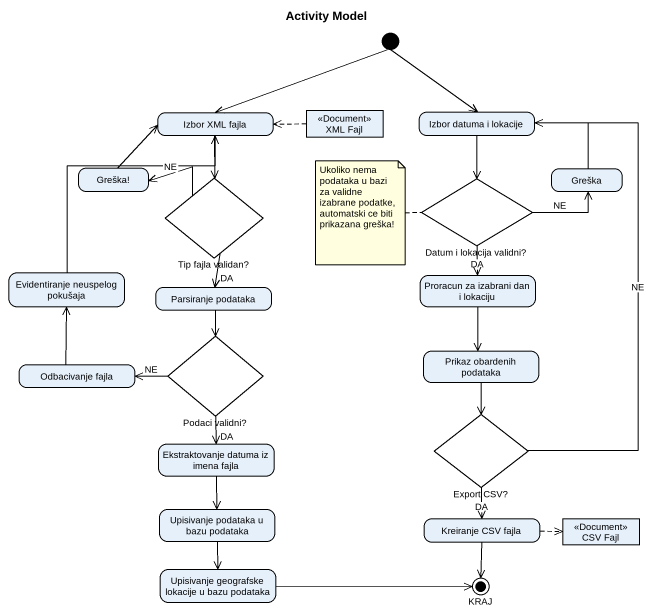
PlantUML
@startuml
title Activity Model
hide empty description
state "Izbor XML fajla" as Izbor_XML_fajla
state "XML Fajl" as XML_Fajl <<Document>>
state "Izbor datuma i lokacije" as Izbor_datuma_i_lokacije
state "Greška!" as Greška
state "Tip fajla validan?" as Tip_fajla_validan <<choice>>
state "Datum i lokacija validni?" as Datum_i_lokacija_validni <<choice>>
state "Greška" as Greška_2
state "Evidentiranje neuspelog pokušaja" as Evidentiranje_neuspelog
state "Parsiranje podataka" as Parsiranje_podataka
state "Proracun za izabrani dan i lokaciju" as Proracun_za_izabrani_dan_i
state "Odbacivanje fajla" as Odbacivanje_fajla
state "Podaci validni?" as Podaci_validni <<choice>>
state "Prikaz obardenih podataka" as Prikaz_obardenih_podataka
state "Ekstraktovanje datuma iz imena fajla" as Ekstraktovanje_datuma_iz
state "Export CSV?" as Export_CSV <<choice>>
state "Upisivanje podataka u bazu podataka" as Upisivanje_podataka_u_bazu
state "Kreiranje CSV fajla" as Kreiranje_CSV_fajla
state "CSV Fajl" as CSV_Fajl <<Document>>
state "Upisivanje geografske lokacije u bazu podataka" as Upisivanje_geografske
state KRAJ <<end>>
[*] -left-> Izbor_XML_fajla
[*] --> Izbor_datuma_i_lokacije
Izbor_XML_fajla --> Tip_fajla_validan
XML_Fajl -left[dashed]-> Izbor_XML_fajla
Izbor_datuma_i_lokacije --> Datum_i_lokacija_validni
Greška -right-> Izbor_XML_fajla
Tip_fajla_validan -left-> Greška : NE
Tip_fajla_validan --> Parsiranje_podataka : DA
Datum_i_lokacija_validni -right-> Greška_2 : NE
Datum_i_lokacija_validni --> Proracun_za_izabrani_dan_i : DA
Greška_2 -left-> Izbor_datuma_i_lokacije
Evidentiranje_neuspelog -up-> Izbor_XML_fajla
Parsiranje_podataka --> Podaci_validni
Proracun_za_izabrani_dan_i --> Prikaz_obardenih_podataka
Odbacivanje_fajla -up-> Evidentiranje_neuspelog
Podaci_validni -left-> Odbacivanje_fajla : NE
Podaci_validni --> Ekstraktovanje_datuma_iz : DA
Prikaz_obardenih_podataka --> Export_CSV
Ekstraktovanje_datuma_iz --> Upisivanje_podataka_u_bazu
Export_CSV -up-> Izbor_datuma_i_lokacije : NE
Export_CSV --> Kreiranje_CSV_fajla : DA
Upisivanje_podataka_u_bazu --> Upisivanje_geografske
Kreiranje_CSV_fajla -right[dashed]-> CSV_Fajl
Kreiranje_CSV_fajla --> KRAJ
Upisivanje_geografske -right-> KRAJ
note left of Datum_i_lokacija_validni : Ukoliko nema podataka u bazi za validne izabrane podatke, automatski ce biti prikazana greška!
@enduml
